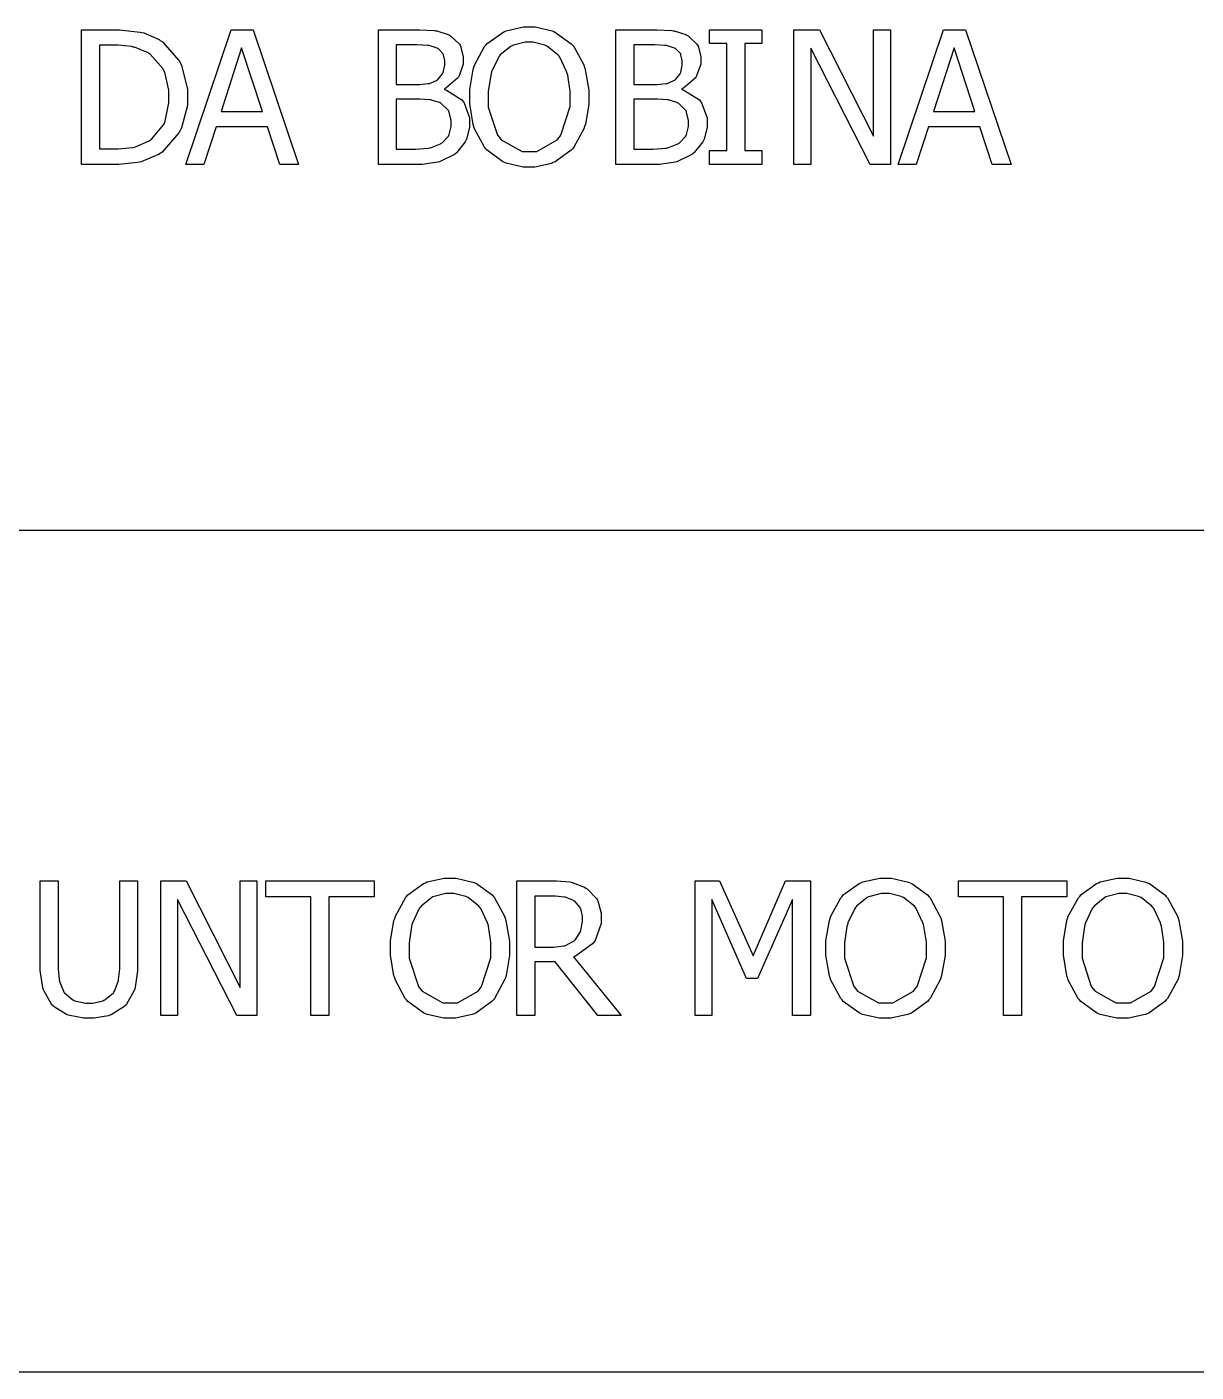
# Model space of a CAD drawing. Header units: millimetres. Extents: x 1974 to 2560, y 1429 to 1567.
# Drawn here: x 2497.426 to 2498.893, y 1518.227 to 1519.914 of the extents above; entities that cross this region are included whole.
import ezdxf

# ---------------------------------------------------------------- set-up
doc = ezdxf.new("R2010")
doc.units = ezdxf.units.MM
doc.layers.add('TEXTO', color=4, linetype='Continuous')

msp = doc.modelspace()

# ---------------------------------------------------------------- linework, layer by layer
at = {"layer": 'TEXTO', "color": 0}
for p, q in [((2497.4945, 1519.742), (2497.4945, 1519.9109)), ((2497.4945, 1519.9109), (2497.533, 1519.9109)), ((2497.533, 1519.9109), (2497.5423, 1519.9109)), ((2497.5423, 1519.9109), (2497.568, 1519.908)), ((2497.568, 1519.908), (2497.5703, 1519.9074)), ((2497.5703, 1519.9074), (2497.5726, 1519.9068)), ((2497.5726, 1519.9068), (2497.5918, 1519.8986)), ((2497.5918, 1519.8986), (2497.5934, 1519.8975)), ((2497.6254, 1519.742), (2497.6823, 1519.9109)), ((2497.6823, 1519.9109), (2497.7099, 1519.9109)), ((2497.7099, 1519.9109), (2497.7669, 1519.742)), ((2497.8671, 1519.742), (2497.8671, 1519.9109)), ((2497.8671, 1519.9109), (2497.9118, 1519.9109)), ((2497.9118, 1519.9109), (2497.9185, 1519.9109)), ((2497.9185, 1519.9109), (2497.9374, 1519.9099)), ((2497.9374, 1519.9099), (2497.9389, 1519.9097)), ((2497.9389, 1519.9097), (2497.9403, 1519.9095)), ((2497.9403, 1519.9095), (2497.9547, 1519.9049)), ((2497.9547, 1519.9049), (2497.9562, 1519.9041)), ((2497.9562, 1519.9041), (2497.9577, 1519.9033)), ((2497.9577, 1519.9033), (2497.9687, 1519.8928)), ((2498.0035, 1519.8935), (2498.0231, 1519.9076)), ((2498.0231, 1519.9076), (2498.0255, 1519.9085)), ((2498.0255, 1519.9085), (2498.0276, 1519.9096)), ((2498.0276, 1519.9096), (2498.0491, 1519.9144)), ((2498.0491, 1519.9144), (2498.0563, 1519.9144)), ((2498.0563, 1519.9144), (2498.064, 1519.9144)), ((2498.064, 1519.9144), (2498.085, 1519.9095)), ((2498.085, 1519.9095), (2498.0873, 1519.9085)), ((2498.0873, 1519.9085), (2498.0895, 1519.9075)), ((2498.0895, 1519.9075), (2498.1091, 1519.8933)), ((2498.1651, 1519.742), (2498.1651, 1519.9109)), ((2498.1651, 1519.9109), (2498.2098, 1519.9109)), ((2498.2098, 1519.9109), (2498.2166, 1519.9109)), ((2498.2166, 1519.9109), (2498.2354, 1519.9099)), ((2498.2354, 1519.9099), (2498.2369, 1519.9097)), ((2498.2369, 1519.9097), (2498.2384, 1519.9095)), ((2498.2384, 1519.9095), (2498.2529, 1519.9049)), ((2498.2529, 1519.9049), (2498.2543, 1519.9041)), ((2498.2543, 1519.9041), (2498.2557, 1519.9033)), ((2498.2557, 1519.9033), (2498.2667, 1519.8928)), ((2498.2827, 1519.8937), (2498.2827, 1519.9109)), ((2498.2827, 1519.9109), (2498.3483, 1519.9109)), ((2498.3483, 1519.9109), (2498.3483, 1519.8937)), ((2498.3886, 1519.742), (2498.3886, 1519.9109)), ((2498.3886, 1519.9109), (2498.4205, 1519.9109)), ((2498.4205, 1519.9109), (2498.4884, 1519.7772)), ((2498.4884, 1519.7772), (2498.4884, 1519.9109)), ((2498.4884, 1519.9109), (2498.5095, 1519.9109)), ((2498.5095, 1519.9109), (2498.5095, 1519.742)), ((2498.5095, 1519.9109), (2498.5095, 1519.9109)), ((2498.5193, 1519.742), (2498.5763, 1519.9109)), ((2498.5763, 1519.9109), (2498.604, 1519.9109)), ((2498.604, 1519.9109), (2498.661, 1519.742)), ((2497.5341, 1519.8917), (2497.517, 1519.8917)), ((2497.517, 1519.8917), (2497.517, 1519.7613)), ((2497.54, 1519.8917), (2497.5341, 1519.8917)), ((2497.5577, 1519.8897), (2497.54, 1519.8917)), ((2497.5595, 1519.8892), (2497.5577, 1519.8897)), ((2497.5611, 1519.8889), (2497.5595, 1519.8892)), ((2497.5772, 1519.8823), (2497.5611, 1519.8889)), ((2497.5787, 1519.8814), (2497.5772, 1519.8823)), ((2497.5807, 1519.8802), (2497.5787, 1519.8814)), ((2497.5934, 1519.8975), (2497.5962, 1519.8957)), ((2497.5962, 1519.8957), (2497.6172, 1519.8718)), ((2497.6955, 1519.888), (2497.6696, 1519.8083)), ((2497.7216, 1519.8083), (2497.6955, 1519.888)), ((2497.9111, 1519.8918), (2497.8895, 1519.8918)), ((2497.8895, 1519.8918), (2497.8895, 1519.8423)), ((2497.9154, 1519.8918), (2497.9111, 1519.8918)), ((2497.9285, 1519.8912), (2497.9154, 1519.8918)), ((2497.9296, 1519.8911), (2497.9285, 1519.8912)), ((2497.9306, 1519.891), (2497.9296, 1519.8911)), ((2497.9408, 1519.8879), (2497.9306, 1519.891)), ((2497.9417, 1519.8873), (2497.9408, 1519.8879)), ((2497.9424, 1519.8869), (2497.9417, 1519.8873)), ((2497.948, 1519.881), (2497.9424, 1519.8869)), ((2497.9483, 1519.8802), (2497.948, 1519.881)), ((2497.9687, 1519.8928), (2497.9695, 1519.8914)), ((2497.9695, 1519.8914), (2497.9701, 1519.8901)), ((2497.9701, 1519.8901), (2497.9736, 1519.8772)), ((2497.9878, 1519.8666), (2498.0003, 1519.8897)), ((2498.0003, 1519.8897), (2498.0019, 1519.8915)), ((2498.0019, 1519.8915), (2498.0035, 1519.8935)), ((2498.0335, 1519.8901), (2498.02, 1519.8792)), ((2498.035, 1519.8908), (2498.0335, 1519.8901)), ((2498.0365, 1519.8916), (2498.035, 1519.8908)), ((2498.0511, 1519.8951), (2498.0365, 1519.8916)), ((2498.0564, 1519.8951), (2498.0511, 1519.8951)), ((2498.0612, 1519.8951), (2498.0564, 1519.8951)), ((2498.076, 1519.8915), (2498.0612, 1519.8951)), ((2498.0776, 1519.8907), (2498.076, 1519.8915)), ((2498.0792, 1519.89), (2498.0776, 1519.8907)), ((2498.0927, 1519.879), (2498.0792, 1519.89)), ((2498.1091, 1519.8933), (2498.1107, 1519.8915)), ((2498.1107, 1519.8915), (2498.1123, 1519.8897)), ((2498.1107, 1519.8915), (2498.1107, 1519.8915)), ((2498.1123, 1519.8897), (2498.1248, 1519.8667)), ((2498.2091, 1519.8918), (2498.1876, 1519.8918)), ((2498.1876, 1519.8918), (2498.1876, 1519.8423)), ((2498.2134, 1519.8918), (2498.2091, 1519.8918)), ((2498.2265, 1519.8912), (2498.2134, 1519.8918)), ((2498.2277, 1519.8911), (2498.2265, 1519.8912)), ((2498.2287, 1519.891), (2498.2277, 1519.8911)), ((2498.2388, 1519.8879), (2498.2287, 1519.891)), ((2498.2398, 1519.8873), (2498.2388, 1519.8879)), ((2498.2405, 1519.8869), (2498.2398, 1519.8873)), ((2498.246, 1519.881), (2498.2405, 1519.8869)), ((2498.2464, 1519.8802), (2498.246, 1519.881)), ((2498.2667, 1519.8928), (2498.2675, 1519.8914)), ((2498.2675, 1519.8914), (2498.2682, 1519.8901)), ((2498.2682, 1519.8901), (2498.2717, 1519.8772)), ((2498.3042, 1519.8937), (2498.2827, 1519.8937)), ((2498.3042, 1519.7593), (2498.3042, 1519.8937)), ((2498.3483, 1519.8937), (2498.3268, 1519.8937)), ((2498.3268, 1519.8937), (2498.3268, 1519.7593)), ((2498.4842, 1519.742), (2498.4096, 1519.8877)), ((2498.4096, 1519.8877), (2498.4096, 1519.742)), ((2498.5896, 1519.888), (2498.5636, 1519.8083)), ((2498.6157, 1519.8083), (2498.5896, 1519.888)), ((2497.5967, 1519.8623), (2497.5807, 1519.8802)), ((2497.6172, 1519.8718), (2497.6188, 1519.8689)), ((2497.6188, 1519.8689), (2497.6202, 1519.8659)), ((2497.6202, 1519.8659), (2497.6277, 1519.8363)), ((2497.9486, 1519.8795), (2497.9483, 1519.8802)), ((2497.9484, 1519.8574), (2497.9503, 1519.8666)), ((2497.9503, 1519.8723), (2497.9486, 1519.8795)), ((2497.9503, 1519.8697), (2497.9503, 1519.8723)), ((2497.9503, 1519.8666), (2497.9503, 1519.8697)), ((2497.9503, 1519.8697), (2497.9503, 1519.8697)), ((2497.9736, 1519.8676), (2497.9684, 1519.853)), ((2497.9736, 1519.8772), (2497.9736, 1519.8728)), ((2497.9736, 1519.8728), (2497.9736, 1519.8676)), ((2497.987, 1519.8638), (2497.9878, 1519.8666)), ((2498.0177, 1519.8761), (2498.0091, 1519.8581)), ((2498.0188, 1519.8776), (2498.0177, 1519.8761)), ((2498.02, 1519.8792), (2498.0188, 1519.8776)), ((2498.0938, 1519.8776), (2498.0927, 1519.879)), ((2498.0949, 1519.8763), (2498.0938, 1519.8776)), ((2498.1033, 1519.8584), (2498.0949, 1519.8763)), ((2498.1248, 1519.8667), (2498.1256, 1519.864)), ((2498.2467, 1519.8795), (2498.2464, 1519.8802)), ((2498.2464, 1519.8574), (2498.2484, 1519.8666)), ((2498.2484, 1519.8723), (2498.2467, 1519.8795)), ((2498.2484, 1519.8697), (2498.2484, 1519.8723)), ((2498.2484, 1519.8666), (2498.2484, 1519.8697)), ((2498.2484, 1519.8697), (2498.2484, 1519.8697)), ((2498.2717, 1519.8676), (2498.2664, 1519.853)), ((2498.2717, 1519.8772), (2498.2717, 1519.8728)), ((2498.2717, 1519.8728), (2498.2717, 1519.8676)), ((2497.5979, 1519.8599), (2497.5967, 1519.8623)), ((2497.599, 1519.8577), (2497.5979, 1519.8599)), ((2497.6043, 1519.835), (2497.599, 1519.8577)), ((2497.9313, 1519.8435), (2497.94, 1519.8473)), ((2497.94, 1519.8473), (2497.9409, 1519.8478)), ((2497.9409, 1519.8478), (2497.9417, 1519.8484)), ((2497.9417, 1519.8484), (2497.9477, 1519.8556)), ((2497.9477, 1519.8556), (2497.9481, 1519.8564)), ((2497.9481, 1519.8564), (2497.9484, 1519.8574)), ((2497.9664, 1519.85), (2497.9518, 1519.8376)), ((2497.9675, 1519.8515), (2497.9664, 1519.85)), ((2497.9684, 1519.853), (2497.9675, 1519.8515)), ((2497.9817, 1519.8358), (2497.986, 1519.8612)), ((2497.986, 1519.8612), (2497.987, 1519.8638)), ((2498.008, 1519.8538), (2498.005, 1519.8333)), ((2498.0086, 1519.8559), (2498.008, 1519.8538)), ((2498.0091, 1519.8581), (2498.0086, 1519.8559)), ((2498.104, 1519.8561), (2498.1033, 1519.8584)), ((2498.1046, 1519.854), (2498.104, 1519.8561)), ((2498.1077, 1519.8338), (2498.1046, 1519.854)), ((2498.1256, 1519.864), (2498.1266, 1519.8612)), ((2498.1266, 1519.8612), (2498.131, 1519.8351)), ((2498.2293, 1519.8435), (2498.238, 1519.8473)), ((2498.238, 1519.8473), (2498.239, 1519.8478)), ((2498.239, 1519.8478), (2498.2398, 1519.8484)), ((2498.2398, 1519.8484), (2498.2457, 1519.8556)), ((2498.2457, 1519.8556), (2498.2462, 1519.8564)), ((2498.2462, 1519.8564), (2498.2464, 1519.8574)), ((2498.2644, 1519.85), (2498.2498, 1519.8376)), ((2498.2655, 1519.8515), (2498.2644, 1519.85)), ((2498.2664, 1519.853), (2498.2655, 1519.8515)), ((2497.6043, 1519.8266), (2497.6043, 1519.835)), ((2497.6277, 1519.8363), (2497.6277, 1519.8263)), ((2497.8895, 1519.8423), (2497.9151, 1519.8423)), ((2497.9151, 1519.8423), (2497.9189, 1519.8423)), ((2497.9189, 1519.8423), (2497.9297, 1519.8433)), ((2497.9297, 1519.8433), (2497.9306, 1519.8433)), ((2497.9306, 1519.8433), (2497.9313, 1519.8435)), ((2497.9518, 1519.8376), (2497.95, 1519.8368)), ((2497.95, 1519.8368), (2497.95, 1519.8358)), ((2497.95, 1519.8358), (2497.9525, 1519.8351)), ((2497.9525, 1519.8351), (2497.9719, 1519.8228)), ((2497.9817, 1519.8264), (2497.9817, 1519.8358)), ((2498.005, 1519.8333), (2498.005, 1519.8264)), ((2498.1077, 1519.8264), (2498.1077, 1519.8338)), ((2498.131, 1519.8351), (2498.131, 1519.8264)), ((2498.1876, 1519.8423), (2498.2131, 1519.8423)), ((2498.2131, 1519.8423), (2498.217, 1519.8423)), ((2498.217, 1519.8423), (2498.2277, 1519.8433)), ((2498.2277, 1519.8433), (2498.2286, 1519.8433)), ((2498.2286, 1519.8433), (2498.2293, 1519.8435)), ((2498.2498, 1519.8376), (2498.248, 1519.8368)), ((2498.248, 1519.8368), (2498.248, 1519.8358)), ((2498.248, 1519.8358), (2498.2505, 1519.8351)), ((2498.2505, 1519.8351), (2498.2699, 1519.8228)), ((2497.5995, 1519.796), (2497.6043, 1519.819)), ((2497.6043, 1519.819), (2497.6043, 1519.8266)), ((2497.6043, 1519.8266), (2497.6043, 1519.8266)), ((2497.6277, 1519.8159), (2497.6199, 1519.7877)), ((2497.6277, 1519.8263), (2497.6277, 1519.8159)), ((2497.6277, 1519.8263), (2497.6277, 1519.8263)), ((2497.9151, 1519.8236), (2497.8895, 1519.8236)), ((2497.8895, 1519.8236), (2497.8895, 1519.7612)), ((2497.9192, 1519.8236), (2497.9151, 1519.8236)), ((2497.9318, 1519.823), (2497.9192, 1519.8236)), ((2497.9329, 1519.8228), (2497.9318, 1519.823)), ((2497.9339, 1519.8227), (2497.9329, 1519.8228)), ((2497.9436, 1519.8196), (2497.9339, 1519.8227)), ((2497.9446, 1519.8191), (2497.9436, 1519.8196)), ((2497.9459, 1519.8184), (2497.9446, 1519.8191)), ((2497.955, 1519.8097), (2497.9459, 1519.8184)), ((2497.9719, 1519.8228), (2497.9734, 1519.8209)), ((2497.9734, 1519.8209), (2497.9747, 1519.8192)), ((2497.9747, 1519.8192), (2497.9816, 1519.8003)), ((2497.9817, 1519.8178), (2497.9817, 1519.8264)), ((2497.986, 1519.7921), (2497.9817, 1519.8178)), ((2498.005, 1519.8264), (2498.005, 1519.8137)), ((2498.005, 1519.8137), (2498.0166, 1519.7786)), ((2498.0961, 1519.7786), (2498.1077, 1519.8145)), ((2498.1077, 1519.8145), (2498.1077, 1519.8264)), ((2498.1077, 1519.8264), (2498.1077, 1519.8264)), ((2498.131, 1519.8171), (2498.1268, 1519.7922)), ((2498.131, 1519.8264), (2498.131, 1519.8171)), ((2498.2131, 1519.8236), (2498.1876, 1519.8236)), ((2498.1876, 1519.8236), (2498.1876, 1519.7612)), ((2498.2172, 1519.8236), (2498.2131, 1519.8236)), ((2498.2298, 1519.823), (2498.2172, 1519.8236)), ((2498.231, 1519.8228), (2498.2298, 1519.823)), ((2498.2319, 1519.8227), (2498.231, 1519.8228)), ((2498.2416, 1519.8196), (2498.2319, 1519.8227)), ((2498.2426, 1519.8191), (2498.2416, 1519.8196)), ((2498.2439, 1519.8184), (2498.2426, 1519.8191)), ((2498.253, 1519.8097), (2498.2439, 1519.8184)), ((2498.2699, 1519.8228), (2498.2714, 1519.8209)), ((2498.2714, 1519.8209), (2498.2727, 1519.8192)), ((2498.2727, 1519.8192), (2498.2796, 1519.8003)), ((2497.6696, 1519.8083), (2497.7216, 1519.8083)), ((2497.6696, 1519.8083), (2497.6696, 1519.8083)), ((2497.9555, 1519.8086), (2497.955, 1519.8097)), ((2497.9559, 1519.8076), (2497.9555, 1519.8086)), ((2497.9582, 1519.7969), (2497.9559, 1519.8076)), ((2497.9582, 1519.7929), (2497.9582, 1519.7969)), ((2497.9816, 1519.8003), (2497.9816, 1519.7939)), ((2498.2536, 1519.8086), (2498.253, 1519.8097)), ((2498.2539, 1519.8076), (2498.2536, 1519.8086)), ((2498.2563, 1519.7969), (2498.2539, 1519.8076)), ((2498.2563, 1519.7929), (2498.2563, 1519.7969)), ((2498.2796, 1519.8003), (2498.2796, 1519.7939)), ((2498.5636, 1519.8083), (2498.6157, 1519.8083)), ((2498.5636, 1519.8083), (2498.5636, 1519.8083)), ((2497.5828, 1519.7739), (2497.5974, 1519.7916)), ((2497.6167, 1519.7815), (2497.5959, 1519.7573)), ((2497.5974, 1519.7916), (2497.5985, 1519.7937)), ((2497.5985, 1519.7937), (2497.5995, 1519.796)), ((2497.6184, 1519.7845), (2497.6167, 1519.7815)), ((2497.6199, 1519.7877), (2497.6184, 1519.7845)), ((2497.6633, 1519.7892), (2497.648, 1519.742)), ((2497.7279, 1519.7892), (2497.6633, 1519.7892)), ((2497.7432, 1519.742), (2497.7279, 1519.7892)), ((2497.9558, 1519.7793), (2497.9582, 1519.7895)), ((2497.9582, 1519.7895), (2497.9582, 1519.7929)), ((2497.9582, 1519.7929), (2497.9582, 1519.7929)), ((2497.9816, 1519.7884), (2497.9777, 1519.7734)), ((2497.9816, 1519.7939), (2497.9816, 1519.7884)), ((2497.9816, 1519.7939), (2497.9816, 1519.7939)), ((2497.9868, 1519.7892), (2497.986, 1519.7921)), ((2497.9877, 1519.7865), (2497.9868, 1519.7892)), ((2498.0003, 1519.7634), (2497.9877, 1519.7865)), ((2498.125, 1519.7866), (2498.1123, 1519.7634)), ((2498.1259, 1519.7893), (2498.125, 1519.7866)), ((2498.1268, 1519.7922), (2498.1259, 1519.7893)), ((2498.2538, 1519.7793), (2498.2563, 1519.7895)), ((2498.2563, 1519.7895), (2498.2563, 1519.7929)), ((2498.2563, 1519.7929), (2498.2563, 1519.7929)), ((2498.2796, 1519.7884), (2498.2757, 1519.7734)), ((2498.2796, 1519.7939), (2498.2796, 1519.7884)), ((2498.2796, 1519.7939), (2498.2796, 1519.7939)), ((2498.5573, 1519.7892), (2498.5421, 1519.742)), ((2498.622, 1519.7892), (2498.5573, 1519.7892)), ((2498.6372, 1519.742), (2498.622, 1519.7892)), ((2497.5407, 1519.7613), (2497.5584, 1519.7633)), ((2497.5584, 1519.7633), (2497.5604, 1519.7637)), ((2497.5604, 1519.7637), (2497.5622, 1519.7641)), ((2497.5622, 1519.7641), (2497.5793, 1519.7715)), ((2497.5793, 1519.7715), (2497.5808, 1519.7725)), ((2497.5808, 1519.7725), (2497.5828, 1519.7739)), ((2497.9311, 1519.7626), (2497.9324, 1519.7629)), ((2497.9324, 1519.7629), (2497.9449, 1519.7677)), ((2497.9449, 1519.7677), (2497.946, 1519.7684)), ((2497.946, 1519.7684), (2497.947, 1519.7691)), ((2497.947, 1519.7691), (2497.9549, 1519.7775)), ((2497.9549, 1519.7775), (2497.9553, 1519.7784)), ((2497.9553, 1519.7784), (2497.9558, 1519.7793)), ((2497.976, 1519.7701), (2497.9653, 1519.7568)), ((2497.9768, 1519.7717), (2497.976, 1519.7701)), ((2497.9777, 1519.7734), (2497.9768, 1519.7717)), ((2498.0019, 1519.7615), (2498.0003, 1519.7634)), ((2498.0166, 1519.7786), (2498.019, 1519.7755)), ((2498.019, 1519.7755), (2498.0212, 1519.7727)), ((2498.0212, 1519.7727), (2498.0476, 1519.7579)), ((2498.0657, 1519.7579), (2498.0914, 1519.7727)), ((2498.0914, 1519.7727), (2498.0938, 1519.7755)), ((2498.0938, 1519.7755), (2498.0961, 1519.7786)), ((2498.1123, 1519.7634), (2498.1107, 1519.7615)), ((2498.2291, 1519.7626), (2498.2304, 1519.7629)), ((2498.2304, 1519.7629), (2498.2429, 1519.7677)), ((2498.2429, 1519.7677), (2498.244, 1519.7684)), ((2498.244, 1519.7684), (2498.2451, 1519.7691)), ((2498.2451, 1519.7691), (2498.2529, 1519.7775)), ((2498.2529, 1519.7775), (2498.2533, 1519.7784)), ((2498.2533, 1519.7784), (2498.2538, 1519.7793)), ((2498.2741, 1519.7701), (2498.2634, 1519.7568)), ((2498.2749, 1519.7717), (2498.2741, 1519.7701)), ((2498.2757, 1519.7734), (2498.2749, 1519.7717)), ((2497.517, 1519.7613), (2497.5341, 1519.7613)), ((2497.5341, 1519.7613), (2497.5407, 1519.7613)), ((2497.5911, 1519.7542), (2497.5693, 1519.7452)), ((2497.5933, 1519.7555), (2497.5911, 1519.7542)), ((2497.5959, 1519.7573), (2497.5933, 1519.7555)), ((2497.8895, 1519.7612), (2497.9078, 1519.7612)), ((2497.9078, 1519.7612), (2497.9136, 1519.7612)), ((2497.9136, 1519.7612), (2497.9296, 1519.7624)), ((2497.9296, 1519.7624), (2497.9311, 1519.7626)), ((2497.9624, 1519.7545), (2497.9454, 1519.7458)), ((2497.9641, 1519.7558), (2497.9624, 1519.7545)), ((2497.9653, 1519.7568), (2497.9641, 1519.7558)), ((2498.0034, 1519.7596), (2498.0019, 1519.7615)), ((2498.0231, 1519.7453), (2498.0034, 1519.7596)), ((2498.0476, 1519.7579), (2498.0564, 1519.7579)), ((2498.0564, 1519.7579), (2498.0657, 1519.7579)), ((2498.109, 1519.7596), (2498.0889, 1519.7451)), ((2498.1107, 1519.7615), (2498.109, 1519.7596)), ((2498.1876, 1519.7612), (2498.2058, 1519.7612)), ((2498.2058, 1519.7612), (2498.2116, 1519.7612)), ((2498.2116, 1519.7612), (2498.2277, 1519.7624)), ((2498.2277, 1519.7624), (2498.2291, 1519.7626)), ((2498.2604, 1519.7545), (2498.2434, 1519.7458)), ((2498.2621, 1519.7558), (2498.2604, 1519.7545)), ((2498.2634, 1519.7568), (2498.2621, 1519.7558)), ((2498.2827, 1519.742), (2498.2827, 1519.7593)), ((2498.2827, 1519.7593), (2498.3042, 1519.7593)), ((2498.3268, 1519.7593), (2498.3483, 1519.7593)), ((2498.3483, 1519.7593), (2498.3483, 1519.742)), ((2498.3483, 1519.7593), (2498.3483, 1519.7593)), ((2497.5335, 1519.742), (2497.4945, 1519.742)), ((2497.5413, 1519.742), (2497.5335, 1519.742)), ((2497.5649, 1519.7444), (2497.5413, 1519.742)), ((2497.5672, 1519.7447), (2497.5649, 1519.7444)), ((2497.5693, 1519.7452), (2497.5672, 1519.7447)), ((2497.648, 1519.742), (2497.6254, 1519.742)), ((2497.648, 1519.742), (2497.648, 1519.742)), ((2497.7669, 1519.742), (2497.7432, 1519.742)), ((2497.9156, 1519.742), (2497.8671, 1519.742)), ((2497.922, 1519.742), (2497.9156, 1519.742)), ((2497.9418, 1519.7447), (2497.922, 1519.742)), ((2497.9437, 1519.7452), (2497.9418, 1519.7447)), ((2497.9454, 1519.7458), (2497.9437, 1519.7452)), ((2498.0255, 1519.7444), (2498.0231, 1519.7453)), ((2498.0276, 1519.7434), (2498.0255, 1519.7444)), ((2498.0486, 1519.7385), (2498.0276, 1519.7434)), ((2498.0563, 1519.7385), (2498.0486, 1519.7385)), ((2498.0633, 1519.7385), (2498.0563, 1519.7385)), ((2498.0843, 1519.7432), (2498.0633, 1519.7385)), ((2498.0866, 1519.7441), (2498.0843, 1519.7432)), ((2498.0889, 1519.7451), (2498.0866, 1519.7441)), ((2498.2136, 1519.742), (2498.1651, 1519.742)), ((2498.22, 1519.742), (2498.2136, 1519.742)), ((2498.2398, 1519.7447), (2498.22, 1519.742)), ((2498.2417, 1519.7452), (2498.2398, 1519.7447)), ((2498.2434, 1519.7458), (2498.2417, 1519.7452)), ((2498.3483, 1519.742), (2498.2827, 1519.742)), ((2498.4096, 1519.742), (2498.3886, 1519.742)), ((2498.5095, 1519.742), (2498.4842, 1519.742)), ((2498.5421, 1519.742), (2498.5193, 1519.742)), ((2498.5421, 1519.742), (2498.5421, 1519.742)), ((2498.661, 1519.742), (2498.6372, 1519.742)), ((2507.7976, 1519.2826), (2478.9131, 1519.2826)), ((2497.4428, 1518.7376), (2497.4428, 1518.843)), ((2497.4428, 1518.843), (2497.4653, 1518.843)), ((2497.4653, 1518.843), (2497.4653, 1518.7376)), ((2497.5425, 1518.737), (2497.5425, 1518.843)), ((2497.5425, 1518.843), (2497.565, 1518.843)), ((2497.565, 1518.843), (2497.565, 1518.7376)), ((2497.5939, 1518.6741), (2497.5939, 1518.843)), ((2497.5939, 1518.843), (2497.6257, 1518.843)), ((2497.6257, 1518.843), (2497.6937, 1518.7092)), ((2497.6937, 1518.7092), (2497.6937, 1518.843)), ((2497.6937, 1518.843), (2497.7147, 1518.843)), ((2497.7147, 1518.843), (2497.7147, 1518.6741)), ((2497.7147, 1518.843), (2497.7147, 1518.843)), ((2497.7257, 1518.823), (2497.7257, 1518.843)), ((2497.7257, 1518.843), (2497.8616, 1518.843)), ((2497.8616, 1518.843), (2497.8616, 1518.823)), ((2497.9041, 1518.8255), (2497.9238, 1518.8397)), ((2497.9238, 1518.8397), (2497.9261, 1518.8406)), ((2497.9261, 1518.8406), (2497.9283, 1518.8416)), ((2497.9283, 1518.8416), (2497.9497, 1518.8464)), ((2497.9497, 1518.8464), (2497.9569, 1518.8464)), ((2497.9569, 1518.8464), (2497.9646, 1518.8464)), ((2497.9646, 1518.8464), (2497.9857, 1518.8415)), ((2497.9857, 1518.8415), (2497.988, 1518.8404)), ((2497.988, 1518.8404), (2497.9902, 1518.8395)), ((2497.9902, 1518.8395), (2498.0098, 1518.8254)), ((2498.041, 1518.6741), (2498.041, 1518.843)), ((2498.041, 1518.843), (2498.0845, 1518.843)), ((2498.0845, 1518.843), (2498.0906, 1518.843)), ((2498.0906, 1518.843), (2498.1072, 1518.8416)), ((2498.1072, 1518.8416), (2498.1089, 1518.8413)), ((2498.1089, 1518.8413), (2498.1104, 1518.8411)), ((2498.1104, 1518.8411), (2498.1259, 1518.8349)), ((2498.1259, 1518.8349), (2498.1275, 1518.8339)), ((2498.2645, 1518.6741), (2498.2645, 1518.843)), ((2498.2645, 1518.843), (2498.295, 1518.843)), ((2498.295, 1518.843), (2498.3373, 1518.749)), ((2498.3373, 1518.749), (2498.378, 1518.843)), ((2498.378, 1518.843), (2498.4092, 1518.843)), ((2498.4092, 1518.843), (2498.4092, 1518.6741)), ((2498.4092, 1518.843), (2498.4092, 1518.843)), ((2498.4505, 1518.8255), (2498.4702, 1518.8397)), ((2498.4702, 1518.8397), (2498.4726, 1518.8406)), ((2498.4726, 1518.8406), (2498.4748, 1518.8416)), ((2498.4748, 1518.8416), (2498.4962, 1518.8464)), ((2498.4962, 1518.8464), (2498.5033, 1518.8464)), ((2498.5033, 1518.8464), (2498.5111, 1518.8464)), ((2498.5111, 1518.8464), (2498.5321, 1518.8415)), ((2498.5321, 1518.8415), (2498.5344, 1518.8404)), ((2498.5344, 1518.8404), (2498.5366, 1518.8395)), ((2498.5366, 1518.8395), (2498.5561, 1518.8254)), ((2498.5949, 1518.823), (2498.5949, 1518.843)), ((2498.5949, 1518.843), (2498.7309, 1518.843)), ((2498.7309, 1518.843), (2498.7309, 1518.823)), ((2498.7486, 1518.8255), (2498.7683, 1518.8397)), ((2498.7683, 1518.8397), (2498.7706, 1518.8406)), ((2498.7706, 1518.8406), (2498.7728, 1518.8416)), ((2498.7728, 1518.8416), (2498.7942, 1518.8464)), ((2498.7942, 1518.8464), (2498.8013, 1518.8464)), ((2498.8013, 1518.8464), (2498.8092, 1518.8464)), ((2498.8092, 1518.8464), (2498.8301, 1518.8415)), ((2498.8301, 1518.8415), (2498.8324, 1518.8404)), ((2498.8324, 1518.8404), (2498.8347, 1518.8395)), ((2498.8347, 1518.8395), (2498.8541, 1518.8254)), ((2497.6895, 1518.6741), (2497.6149, 1518.8197)), ((2497.6149, 1518.8197), (2497.6149, 1518.6741)), ((2497.7824, 1518.823), (2497.7257, 1518.823)), ((2497.7824, 1518.6741), (2497.7824, 1518.823)), ((2497.8616, 1518.823), (2497.8048, 1518.823)), ((2497.8048, 1518.823), (2497.8048, 1518.6741)), ((2497.8884, 1518.7986), (2497.9009, 1518.8216)), ((2497.9009, 1518.8216), (2497.9025, 1518.8235)), ((2497.9025, 1518.8235), (2497.9041, 1518.8255)), ((2497.9341, 1518.8221), (2497.9206, 1518.8111)), ((2497.9356, 1518.8228), (2497.9341, 1518.8221)), ((2497.937, 1518.8235), (2497.9356, 1518.8228)), ((2497.9516, 1518.827), (2497.937, 1518.8235)), ((2497.957, 1518.827), (2497.9516, 1518.827)), ((2497.9618, 1518.827), (2497.957, 1518.827)), ((2497.9767, 1518.8235), (2497.9618, 1518.827)), ((2497.9783, 1518.8227), (2497.9767, 1518.8235)), ((2497.9798, 1518.822), (2497.9783, 1518.8227)), ((2497.9932, 1518.8111), (2497.9798, 1518.822)), ((2498.0098, 1518.8254), (2498.0114, 1518.8235)), ((2498.0114, 1518.8235), (2498.0129, 1518.8217)), ((2498.0114, 1518.8235), (2498.0114, 1518.8235)), ((2498.0129, 1518.8217), (2498.0254, 1518.7988)), ((2498.0857, 1518.8236), (2498.0635, 1518.8236)), ((2498.0635, 1518.8236), (2498.0635, 1518.7599)), ((2498.0893, 1518.8236), (2498.0857, 1518.8236)), ((2498.1004, 1518.8227), (2498.0893, 1518.8236)), ((2498.1014, 1518.8224), (2498.1004, 1518.8227)), ((2498.1025, 1518.8222), (2498.1014, 1518.8224)), ((2498.1117, 1518.8184), (2498.1025, 1518.8222)), ((2498.1125, 1518.8178), (2498.1117, 1518.8184)), ((2498.1135, 1518.8173), (2498.1125, 1518.8178)), ((2498.1275, 1518.8339), (2498.129, 1518.8331)), ((2498.129, 1518.8331), (2498.1407, 1518.8209)), ((2498.1407, 1518.8209), (2498.1416, 1518.8194)), ((2498.1416, 1518.8194), (2498.1423, 1518.8179)), ((2498.1423, 1518.8179), (2498.1467, 1518.8023)), ((2498.3291, 1518.7205), (2498.2854, 1518.8196)), ((2498.2854, 1518.8196), (2498.2854, 1518.6741)), ((2498.3867, 1518.8196), (2498.3428, 1518.7205)), ((2498.3867, 1518.6741), (2498.3867, 1518.8196)), ((2498.4348, 1518.7986), (2498.4474, 1518.8216)), ((2498.4474, 1518.8216), (2498.449, 1518.8235)), ((2498.449, 1518.8235), (2498.4505, 1518.8255)), ((2498.4805, 1518.8221), (2498.4671, 1518.8111)), ((2498.4821, 1518.8228), (2498.4805, 1518.8221)), ((2498.4836, 1518.8235), (2498.4821, 1518.8228)), ((2498.4981, 1518.827), (2498.4836, 1518.8235)), ((2498.5035, 1518.827), (2498.4981, 1518.827)), ((2498.5083, 1518.827), (2498.5035, 1518.827)), ((2498.523, 1518.8235), (2498.5083, 1518.827)), ((2498.5247, 1518.8227), (2498.523, 1518.8235)), ((2498.5262, 1518.822), (2498.5247, 1518.8227)), ((2498.5397, 1518.8111), (2498.5262, 1518.822)), ((2498.5561, 1518.8254), (2498.5578, 1518.8235)), ((2498.5578, 1518.8235), (2498.5593, 1518.8217)), ((2498.5578, 1518.8235), (2498.5578, 1518.8235)), ((2498.5593, 1518.8217), (2498.5718, 1518.7988)), ((2498.6515, 1518.823), (2498.5949, 1518.823)), ((2498.6515, 1518.6741), (2498.6515, 1518.823)), ((2498.7309, 1518.823), (2498.6741, 1518.823)), ((2498.6741, 1518.823), (2498.6741, 1518.6741)), ((2498.7328, 1518.7986), (2498.7454, 1518.8216)), ((2498.7454, 1518.8216), (2498.7471, 1518.8235)), ((2498.7471, 1518.8235), (2498.7486, 1518.8255)), ((2498.7786, 1518.8221), (2498.7651, 1518.8111)), ((2498.7801, 1518.8228), (2498.7786, 1518.8221)), ((2498.7816, 1518.8235), (2498.7801, 1518.8228)), ((2498.7961, 1518.827), (2498.7816, 1518.8235)), ((2498.8015, 1518.827), (2498.7961, 1518.827)), ((2498.8063, 1518.827), (2498.8015, 1518.827)), ((2498.8211, 1518.8235), (2498.8063, 1518.827)), ((2498.8228, 1518.8227), (2498.8211, 1518.8235)), ((2498.8244, 1518.822), (2498.8228, 1518.8227)), ((2498.8377, 1518.8111), (2498.8244, 1518.822)), ((2498.8541, 1518.8254), (2498.8558, 1518.8235)), ((2498.8558, 1518.8235), (2498.8574, 1518.8217)), ((2498.8558, 1518.8235), (2498.8558, 1518.8235)), ((2498.8574, 1518.8217), (2498.8698, 1518.7988)), ((2497.9182, 1518.8082), (2497.9098, 1518.7902)), ((2497.9194, 1518.8096), (2497.9182, 1518.8082)), ((2497.9206, 1518.8111), (2497.9194, 1518.8096)), ((2497.9944, 1518.8096), (2497.9932, 1518.8111)), ((2497.9955, 1518.8082), (2497.9944, 1518.8096)), ((2498.004, 1518.7904), (2497.9955, 1518.8082)), ((2498.1202, 1518.8095), (2498.1135, 1518.8173)), ((2498.1206, 1518.8085), (2498.1202, 1518.8095)), ((2498.121, 1518.8077), (2498.1206, 1518.8085)), ((2498.1232, 1518.7987), (2498.121, 1518.8077)), ((2498.1467, 1518.8023), (2498.1467, 1518.7971)), ((2498.4648, 1518.8082), (2498.4562, 1518.7902)), ((2498.4659, 1518.8096), (2498.4648, 1518.8082)), ((2498.4671, 1518.8111), (2498.4659, 1518.8096)), ((2498.5409, 1518.8096), (2498.5397, 1518.8111)), ((2498.5419, 1518.8082), (2498.5409, 1518.8096)), ((2498.5504, 1518.7904), (2498.5419, 1518.8082)), ((2498.7628, 1518.8082), (2498.7542, 1518.7902)), ((2498.7639, 1518.8096), (2498.7628, 1518.8082)), ((2498.7651, 1518.8111), (2498.7639, 1518.8096)), ((2498.8389, 1518.8096), (2498.8377, 1518.8111)), ((2498.84, 1518.8082), (2498.8389, 1518.8096)), ((2498.8484, 1518.7904), (2498.84, 1518.8082)), ((2497.8823, 1518.7679), (2497.8866, 1518.7933)), ((2497.8866, 1518.7933), (2497.8875, 1518.7959)), ((2497.8875, 1518.7959), (2497.8884, 1518.7986)), ((2497.9085, 1518.7858), (2497.9056, 1518.7654)), ((2497.9092, 1518.788), (2497.9085, 1518.7858)), ((2497.9098, 1518.7902), (2497.9092, 1518.788)), ((2498.0047, 1518.7881), (2498.004, 1518.7904)), ((2498.0053, 1518.786), (2498.0047, 1518.7881)), ((2498.0083, 1518.7659), (2498.0053, 1518.786)), ((2498.0254, 1518.7988), (2498.0263, 1518.796)), ((2498.0263, 1518.796), (2498.0272, 1518.7933)), ((2498.0272, 1518.7933), (2498.0317, 1518.7672)), ((2498.1213, 1518.7811), (2498.1232, 1518.7919)), ((2498.1232, 1518.7954), (2498.1232, 1518.7987)), ((2498.1232, 1518.7919), (2498.1232, 1518.7954)), ((2498.1232, 1518.7954), (2498.1232, 1518.7954)), ((2498.1467, 1518.7893), (2498.1389, 1518.7682)), ((2498.1467, 1518.7971), (2498.1467, 1518.7893)), ((2498.4287, 1518.7679), (2498.4331, 1518.7933)), ((2498.4331, 1518.7933), (2498.434, 1518.7959)), ((2498.434, 1518.7959), (2498.4348, 1518.7986)), ((2498.455, 1518.7858), (2498.452, 1518.7654)), ((2498.4556, 1518.788), (2498.455, 1518.7858)), ((2498.4562, 1518.7902), (2498.4556, 1518.788)), ((2498.5511, 1518.7881), (2498.5504, 1518.7904)), ((2498.5516, 1518.786), (2498.5511, 1518.7881)), ((2498.5547, 1518.7659), (2498.5516, 1518.786)), ((2498.5718, 1518.7988), (2498.5728, 1518.796)), ((2498.5728, 1518.796), (2498.5737, 1518.7933)), ((2498.5737, 1518.7933), (2498.5781, 1518.7672)), ((2498.7268, 1518.7679), (2498.7311, 1518.7933)), ((2498.7311, 1518.7933), (2498.732, 1518.7959)), ((2498.732, 1518.7959), (2498.7328, 1518.7986)), ((2498.753, 1518.7858), (2498.7502, 1518.7654)), ((2498.7536, 1518.788), (2498.753, 1518.7858)), ((2498.7542, 1518.7902), (2498.7536, 1518.788)), ((2498.8491, 1518.7881), (2498.8484, 1518.7904)), ((2498.8497, 1518.786), (2498.8491, 1518.7881)), ((2498.8528, 1518.7659), (2498.8497, 1518.786)), ((2498.8698, 1518.7988), (2498.8708, 1518.796)), ((2498.8708, 1518.796), (2498.8717, 1518.7933)), ((2498.8717, 1518.7933), (2498.8762, 1518.7672)), ((2497.8823, 1518.7584), (2497.8823, 1518.7679)), ((2498.0317, 1518.7672), (2498.0317, 1518.7584)), ((2498.1018, 1518.7618), (2498.1128, 1518.7678)), ((2498.1128, 1518.7678), (2498.1137, 1518.7687)), ((2498.1137, 1518.7687), (2498.1145, 1518.7695)), ((2498.1145, 1518.7695), (2498.1205, 1518.7789)), ((2498.1205, 1518.7789), (2498.1209, 1518.78)), ((2498.1209, 1518.78), (2498.1213, 1518.7811)), ((2498.1389, 1518.7682), (2498.1373, 1518.766)), ((2498.4287, 1518.7584), (2498.4287, 1518.7679)), ((2498.5781, 1518.7672), (2498.5781, 1518.7584)), ((2498.7268, 1518.7584), (2498.7268, 1518.7679)), ((2498.8762, 1518.7672), (2498.8762, 1518.7584)), ((2497.8823, 1518.7499), (2497.8823, 1518.7584)), ((2497.9056, 1518.7654), (2497.9056, 1518.7584)), ((2497.9056, 1518.7584), (2497.9056, 1518.7458)), ((2498.0083, 1518.7584), (2498.0083, 1518.7659)), ((2498.0083, 1518.7465), (2498.0083, 1518.7584)), ((2498.0083, 1518.7584), (2498.0083, 1518.7584)), ((2498.0317, 1518.7584), (2498.0317, 1518.7492)), ((2498.0635, 1518.7599), (2498.0832, 1518.7599)), ((2498.0832, 1518.7599), (2498.0874, 1518.7599)), ((2498.0874, 1518.7599), (2498.0992, 1518.7614)), ((2498.0992, 1518.7614), (2498.1005, 1518.7616)), ((2498.1005, 1518.7616), (2498.1018, 1518.7618)), ((2498.1356, 1518.764), (2498.1143, 1518.7486)), ((2498.1373, 1518.766), (2498.1356, 1518.764)), ((2498.4287, 1518.7499), (2498.4287, 1518.7584)), ((2498.452, 1518.7654), (2498.452, 1518.7584)), ((2498.452, 1518.7584), (2498.452, 1518.7458)), ((2498.5547, 1518.7584), (2498.5547, 1518.7659)), ((2498.5547, 1518.7465), (2498.5547, 1518.7584)), ((2498.5547, 1518.7584), (2498.5547, 1518.7584)), ((2498.5781, 1518.7584), (2498.5781, 1518.7492)), ((2498.7268, 1518.7499), (2498.7268, 1518.7584)), ((2498.7502, 1518.7654), (2498.7502, 1518.7584)), ((2498.7502, 1518.7584), (2498.7502, 1518.7458)), ((2498.8528, 1518.7584), (2498.8528, 1518.7659)), ((2498.8528, 1518.7465), (2498.8528, 1518.7584)), ((2498.8528, 1518.7584), (2498.8528, 1518.7584)), ((2498.8762, 1518.7584), (2498.8762, 1518.7492)), ((2497.4428, 1518.7305), (2497.4428, 1518.7376)), ((2497.4653, 1518.7376), (2497.4653, 1518.7327)), ((2497.5425, 1518.7325), (2497.5425, 1518.737)), ((2497.565, 1518.7376), (2497.565, 1518.7301)), ((2497.8866, 1518.724), (2497.8823, 1518.7499)), ((2497.9056, 1518.7458), (2497.9173, 1518.7105)), ((2497.9966, 1518.7105), (2498.0083, 1518.7465)), ((2498.0317, 1518.7492), (2498.0273, 1518.7241)), ((2498.0891, 1518.7412), (2498.0635, 1518.7412)), ((2498.0635, 1518.7412), (2498.0635, 1518.6741)), ((2498.1426, 1518.6741), (2498.0891, 1518.7412)), ((2498.1143, 1518.7486), (2498.1117, 1518.7475)), ((2498.1117, 1518.7475), (2498.1718, 1518.6741)), ((2498.1117, 1518.7475), (2498.1117, 1518.7475)), ((2498.433, 1518.724), (2498.4287, 1518.7499)), ((2498.452, 1518.7458), (2498.4636, 1518.7105)), ((2498.5431, 1518.7105), (2498.5547, 1518.7465)), ((2498.5781, 1518.7492), (2498.5738, 1518.7241)), ((2498.731, 1518.724), (2498.7268, 1518.7499)), ((2498.7502, 1518.7458), (2498.7617, 1518.7105)), ((2498.8411, 1518.7105), (2498.8528, 1518.7465)), ((2498.8762, 1518.7492), (2498.8718, 1518.7241)), ((2497.4458, 1518.7093), (2497.4428, 1518.7305)), ((2497.4653, 1518.7327), (2497.4665, 1518.7193)), ((2497.4665, 1518.7193), (2497.4668, 1518.7179)), ((2497.4668, 1518.7179), (2497.4669, 1518.7167)), ((2497.4669, 1518.7167), (2497.4718, 1518.7046)), ((2497.5359, 1518.7046), (2497.5407, 1518.7166)), ((2497.5407, 1518.7166), (2497.541, 1518.7178)), ((2497.541, 1518.7178), (2497.5411, 1518.7192)), ((2497.5411, 1518.7192), (2497.5425, 1518.7325)), ((2497.565, 1518.7301), (2497.562, 1518.7096)), ((2497.8875, 1518.7212), (2497.8866, 1518.724)), ((2497.8884, 1518.7185), (2497.8875, 1518.7212)), ((2497.9008, 1518.6955), (2497.8884, 1518.7185)), ((2498.0255, 1518.7186), (2498.0129, 1518.6955)), ((2498.0264, 1518.7213), (2498.0255, 1518.7186)), ((2498.0273, 1518.7241), (2498.0264, 1518.7213)), ((2498.3428, 1518.7205), (2498.3291, 1518.7205)), ((2498.4339, 1518.7212), (2498.433, 1518.724)), ((2498.4348, 1518.7185), (2498.4339, 1518.7212)), ((2498.4473, 1518.6955), (2498.4348, 1518.7185)), ((2498.572, 1518.7186), (2498.5594, 1518.6955)), ((2498.5729, 1518.7213), (2498.572, 1518.7186)), ((2498.5738, 1518.7241), (2498.5729, 1518.7213)), ((2498.7319, 1518.7212), (2498.731, 1518.724)), ((2498.7328, 1518.7185), (2498.7319, 1518.7212)), ((2498.7453, 1518.6955), (2498.7328, 1518.7185)), ((2498.8701, 1518.7186), (2498.8574, 1518.6955)), ((2498.8709, 1518.7213), (2498.8701, 1518.7186)), ((2498.8718, 1518.7241), (2498.8709, 1518.7213)), ((2497.4465, 1518.7072), (2497.4458, 1518.7093)), ((2497.4471, 1518.7052), (2497.4465, 1518.7072)), ((2497.4574, 1518.6876), (2497.4471, 1518.7052)), ((2497.4718, 1518.7046), (2497.4725, 1518.7035)), ((2497.4725, 1518.7035), (2497.4732, 1518.7025)), ((2497.4732, 1518.7025), (2497.4835, 1518.6938)), ((2497.5239, 1518.6938), (2497.5345, 1518.7025)), ((2497.5345, 1518.7025), (2497.5352, 1518.7035)), ((2497.5352, 1518.7035), (2497.5359, 1518.7046)), ((2497.5608, 1518.7054), (2497.5504, 1518.6875)), ((2497.5615, 1518.7074), (2497.5608, 1518.7054)), ((2497.562, 1518.7096), (2497.5615, 1518.7074)), ((2497.9173, 1518.7105), (2497.9196, 1518.7075)), ((2497.9196, 1518.7075), (2497.9219, 1518.7046)), ((2497.9219, 1518.7046), (2497.9481, 1518.69)), ((2497.9663, 1518.69), (2497.9921, 1518.7046)), ((2497.9921, 1518.7046), (2497.9944, 1518.7075)), ((2497.9944, 1518.7075), (2497.9966, 1518.7105)), ((2498.4636, 1518.7105), (2498.466, 1518.7075)), ((2498.466, 1518.7075), (2498.4683, 1518.7046)), ((2498.4683, 1518.7046), (2498.4946, 1518.69)), ((2498.5128, 1518.69), (2498.5385, 1518.7046)), ((2498.5385, 1518.7046), (2498.5408, 1518.7075)), ((2498.5408, 1518.7075), (2498.5431, 1518.7105)), ((2498.7617, 1518.7105), (2498.764, 1518.7075)), ((2498.764, 1518.7075), (2498.7664, 1518.7046)), ((2498.7664, 1518.7046), (2498.7926, 1518.69)), ((2498.8108, 1518.69), (2498.8366, 1518.7046)), ((2498.8366, 1518.7046), (2498.8389, 1518.7075)), ((2498.8389, 1518.7075), (2498.8411, 1518.7105)), ((2497.459, 1518.6861), (2497.4574, 1518.6876)), ((2497.4602, 1518.6848), (2497.459, 1518.6861)), ((2497.4759, 1518.6751), (2497.4602, 1518.6848)), ((2497.4835, 1518.6938), (2497.4849, 1518.6932)), ((2497.4849, 1518.6932), (2497.4861, 1518.6926)), ((2497.4861, 1518.6926), (2497.4994, 1518.6897)), ((2497.4994, 1518.6897), (2497.5039, 1518.6897)), ((2497.5039, 1518.6897), (2497.5086, 1518.6897)), ((2497.5086, 1518.6897), (2497.5212, 1518.6926)), ((2497.5212, 1518.6926), (2497.5225, 1518.6932)), ((2497.5225, 1518.6932), (2497.5239, 1518.6938)), ((2497.5475, 1518.6848), (2497.5318, 1518.675)), ((2497.5489, 1518.6861), (2497.5475, 1518.6848)), ((2497.5504, 1518.6875), (2497.5489, 1518.6861)), ((2497.9024, 1518.6936), (2497.9008, 1518.6955)), ((2497.9041, 1518.6917), (2497.9024, 1518.6936)), ((2497.9237, 1518.6773), (2497.9041, 1518.6917)), ((2497.9481, 1518.69), (2497.957, 1518.69)), ((2497.957, 1518.69), (2497.9663, 1518.69)), ((2498.0096, 1518.6916), (2497.9894, 1518.6771)), ((2498.0114, 1518.6936), (2498.0096, 1518.6916)), ((2498.0129, 1518.6955), (2498.0114, 1518.6936)), ((2498.4489, 1518.6936), (2498.4473, 1518.6955)), ((2498.4505, 1518.6917), (2498.4489, 1518.6936)), ((2498.4702, 1518.6773), (2498.4505, 1518.6917)), ((2498.4946, 1518.69), (2498.5035, 1518.69)), ((2498.5035, 1518.69), (2498.5128, 1518.69)), ((2498.556, 1518.6916), (2498.5359, 1518.6771)), ((2498.5578, 1518.6936), (2498.556, 1518.6916)), ((2498.5594, 1518.6955), (2498.5578, 1518.6936)), ((2498.7469, 1518.6936), (2498.7453, 1518.6955)), ((2498.7486, 1518.6917), (2498.7469, 1518.6936)), ((2498.7682, 1518.6773), (2498.7486, 1518.6917)), ((2498.7926, 1518.69), (2498.8015, 1518.69)), ((2498.8015, 1518.69), (2498.8108, 1518.69)), ((2498.8541, 1518.6916), (2498.8339, 1518.6771)), ((2498.8558, 1518.6936), (2498.8541, 1518.6916)), ((2498.8574, 1518.6955), (2498.8558, 1518.6936)), ((2497.4779, 1518.6745), (2497.4759, 1518.6751)), ((2497.4797, 1518.6739), (2497.4779, 1518.6745)), ((2497.4974, 1518.6706), (2497.4797, 1518.6739)), ((2497.5039, 1518.6706), (2497.4974, 1518.6706)), ((2497.5099, 1518.6706), (2497.5039, 1518.6706)), ((2497.5039, 1518.6706), (2497.5039, 1518.6706)), ((2497.5282, 1518.6738), (2497.5099, 1518.6706)), ((2497.5301, 1518.6744), (2497.5282, 1518.6738)), ((2497.5318, 1518.675), (2497.5301, 1518.6744)), ((2497.6149, 1518.6741), (2497.5939, 1518.6741)), ((2497.7147, 1518.6741), (2497.6895, 1518.6741)), ((2497.8048, 1518.6741), (2497.7824, 1518.6741)), ((2497.8048, 1518.6741), (2497.8048, 1518.6741)), ((2497.926, 1518.6763), (2497.9237, 1518.6773)), ((2497.9282, 1518.6753), (2497.926, 1518.6763)), ((2497.9491, 1518.6706), (2497.9282, 1518.6753)), ((2497.9569, 1518.6706), (2497.9491, 1518.6706)), ((2497.9639, 1518.6706), (2497.9569, 1518.6706)), ((2497.9849, 1518.6752), (2497.9639, 1518.6706)), ((2497.9872, 1518.6761), (2497.9849, 1518.6752)), ((2497.9894, 1518.6771), (2497.9872, 1518.6761)), ((2498.0635, 1518.6741), (2498.041, 1518.6741)), ((2498.1718, 1518.6741), (2498.1426, 1518.6741)), ((2498.2854, 1518.6741), (2498.2645, 1518.6741)), ((2498.4092, 1518.6741), (2498.3867, 1518.6741)), ((2498.4725, 1518.6763), (2498.4702, 1518.6773)), ((2498.4747, 1518.6753), (2498.4725, 1518.6763)), ((2498.4956, 1518.6706), (2498.4747, 1518.6753)), ((2498.5033, 1518.6706), (2498.4956, 1518.6706)), ((2498.5103, 1518.6706), (2498.5033, 1518.6706)), ((2498.5314, 1518.6752), (2498.5103, 1518.6706)), ((2498.5337, 1518.6761), (2498.5314, 1518.6752)), ((2498.5359, 1518.6771), (2498.5337, 1518.6761)), ((2498.6741, 1518.6741), (2498.6515, 1518.6741)), ((2498.6741, 1518.6741), (2498.6741, 1518.6741)), ((2498.7705, 1518.6763), (2498.7682, 1518.6773)), ((2498.7728, 1518.6753), (2498.7705, 1518.6763)), ((2498.7936, 1518.6706), (2498.7728, 1518.6753)), ((2498.8013, 1518.6706), (2498.7936, 1518.6706)), ((2498.8084, 1518.6706), (2498.8013, 1518.6706)), ((2498.8294, 1518.6752), (2498.8084, 1518.6706)), ((2498.8318, 1518.6761), (2498.8294, 1518.6752)), ((2498.8339, 1518.6771), (2498.8318, 1518.6761)), ((2507.7976, 1518.2266), (2478.9131, 1518.2266))]:
    msp.add_line(p, q, dxfattribs=at)

doc.saveas('drawing.dxf')
